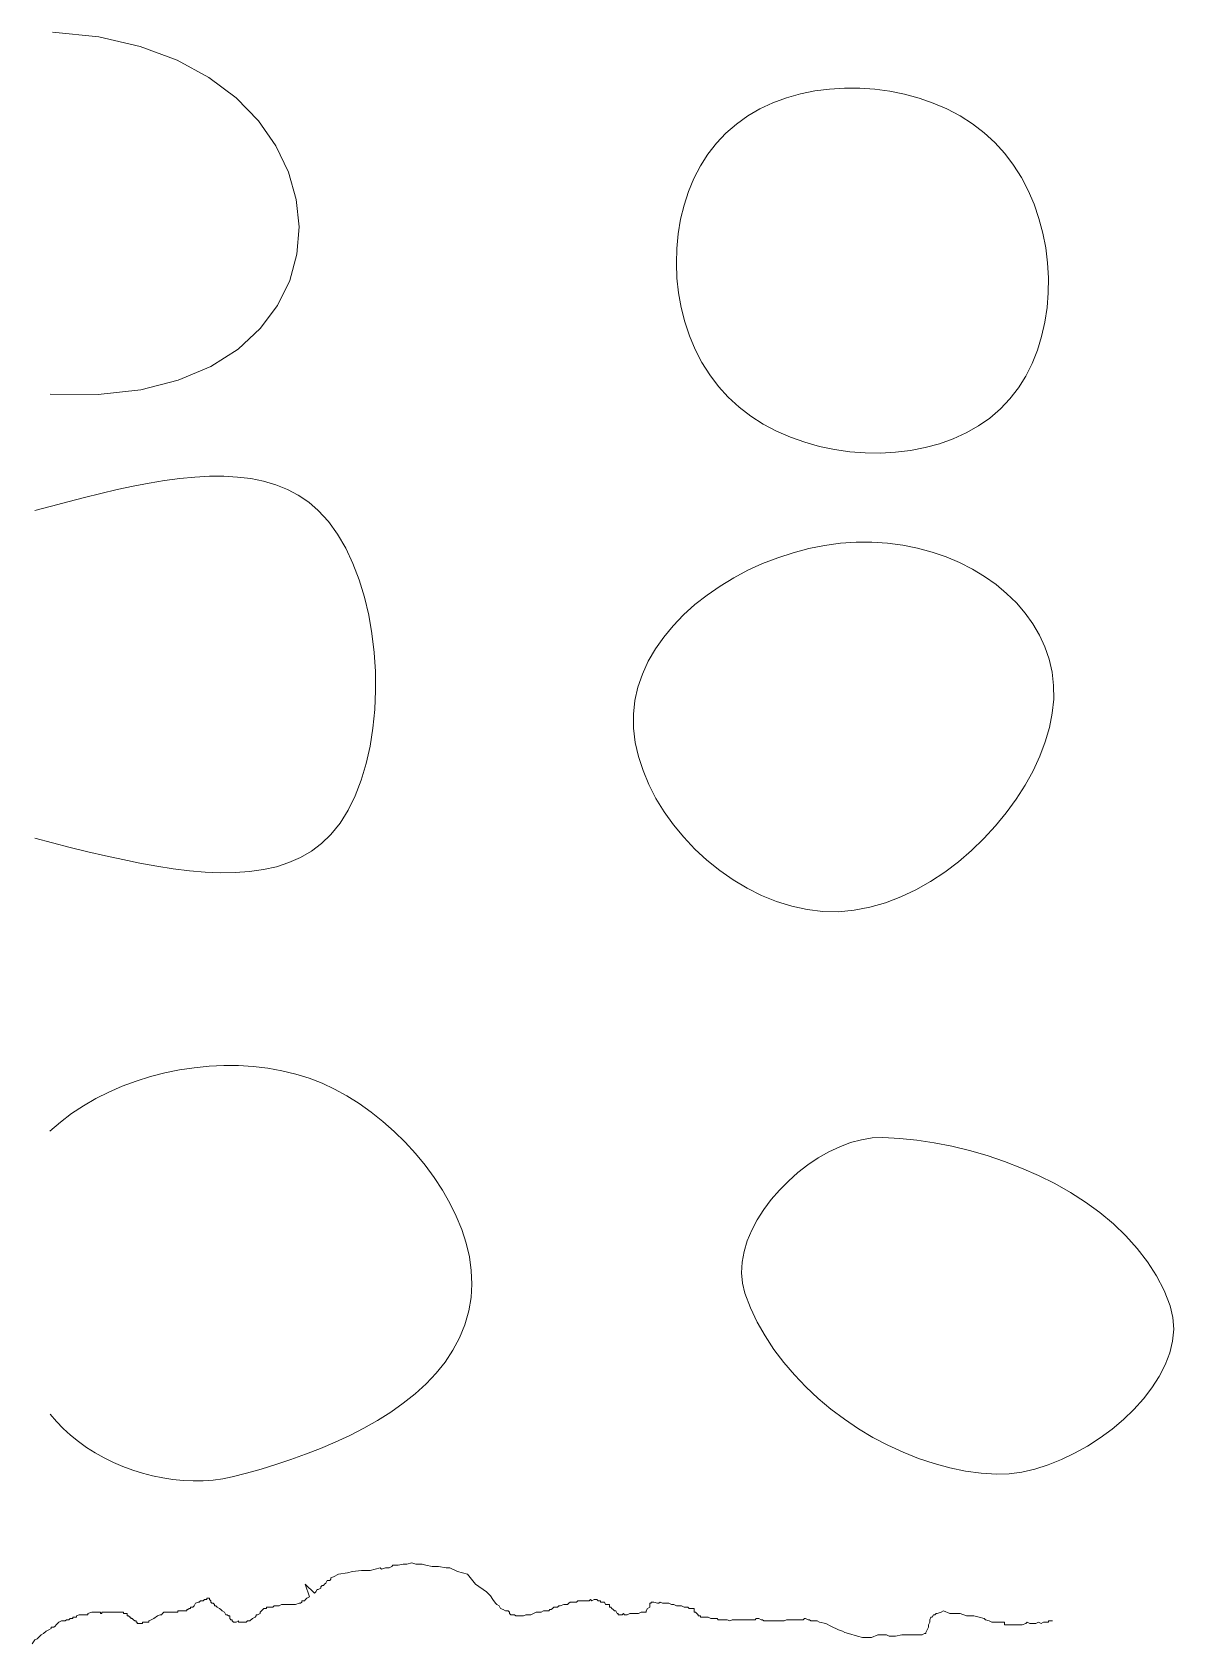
# Model space of a CAD drawing. Header units: inches. Extents: x 0.39 to 7.11, y -2.85 to 6.63.
import ezdxf

# ---------------------------------------------------------------- set-up
doc = ezdxf.new("R2010")
doc.units = ezdxf.units.IN
doc.header["$MEASUREMENT"] = 0
doc.layers.get('0').update_dxf_attribs({"lineweight": 0})

msp = doc.modelspace()

# ---------------------------------------------------------------- linework, layer by layer
at = {"color": 7, "linetype": 'Continuous', "lineweight": 0, "flags": 128}
for points in [[(0.5138, 6.6277), (0.7857, 6.6003), (1.0298, 6.5446), (1.2459, 6.4641), (1.4339, 6.3621), (1.5936, 6.2418), (1.725, 6.1066), (1.8277, 5.9598), (1.9018, 5.8046), (1.947, 5.6445), (1.9633, 5.4827), (1.9504, 5.3225), (1.9083, 5.1672), (1.8367, 5.0202), (1.7356, 4.8847), (1.6048, 4.7641), (1.4441, 4.6617), (1.2534, 4.5808), (1.0326, 4.5246), (0.7815, 4.4966), (0.5, 4.5)], [(0.4096, 3.8146), (0.5074, 3.8408), (0.6049, 3.8667), (0.7019, 3.8917), (0.7984, 3.9155), (0.8939, 3.9378), (0.9884, 3.9581), (1.0816, 3.976), (1.1733, 3.9912), (1.2632, 4.0032), (1.3512, 4.0116), (1.437, 4.0162), (1.5205, 4.0164), (1.6014, 4.0118), (1.6794, 4.0022), (1.7545, 3.987), (1.8262, 3.9659), (1.8946, 3.9386), (1.9592, 3.9045), (2.02, 3.8633), (2.0767, 3.8146), (2.1362, 3.7496), (2.19, 3.6752), (2.2382, 3.5926), (2.2806, 3.5027), (2.3172, 3.4066), (2.348, 3.3052), (2.3729, 3.1997), (2.392, 3.091), (2.4052, 2.9801), (2.4124, 2.8681), (2.4136, 2.756), (2.4089, 2.6448), (2.3981, 2.5355), (2.3813, 2.4291), (2.3583, 2.3267), (2.3293, 2.2292), (2.294, 2.1377), (2.2526, 2.0533), (2.205, 1.9769), (2.1511, 1.9095), (2.0964, 1.8565), (2.0367, 1.8115), (1.9723, 1.7741), (1.9035, 1.7438), (1.8305, 1.7202), (1.7535, 1.7029), (1.6728, 1.6915), (1.5888, 1.6855), (1.5016, 1.6846), (1.4115, 1.6883), (1.3188, 1.6963), (1.2237, 1.708), (1.1265, 1.723), (1.0275, 1.741), (0.927, 1.7615), (0.8251, 1.7841), (0.7221, 1.8084), (0.6184, 1.8339), (0.5141, 1.8603), (0.4096, 1.8871)], [(0.4989, 0.164), (0.5604, 0.2178), (0.6261, 0.2679), (0.6958, 0.3141), (0.769, 0.3564), (0.8453, 0.3948), (0.9244, 0.4291), (1.0058, 0.4593), (1.0892, 0.4854), (1.1741, 0.5072), (1.2602, 0.5247), (1.3471, 0.5378), (1.4343, 0.5464), (1.5216, 0.5505), (1.6084, 0.55), (1.6944, 0.5449), (1.7793, 0.535), (1.8626, 0.5203), (1.9439, 0.5008), (2.0228, 0.4763), (2.099, 0.4468), (2.1722, 0.4124), (2.245, 0.3724), (2.3169, 0.327), (2.3876, 0.2768), (2.4564, 0.2219), (2.5231, 0.163), (2.587, 0.1002), (2.6478, 0.0339), (2.705, -0.0354), (2.758, -0.1073), (2.8065, -0.1816), (2.8501, -0.2579), (2.8881, -0.3356), (2.9202, -0.4146), (2.9459, -0.4945), (2.9647, -0.5747), (2.9763, -0.6551), (2.98, -0.7351), (2.9755, -0.8145), (2.9623, -0.8928), (2.939, -0.9736), (2.9075, -1.0506), (2.8683, -1.1238), (2.8219, -1.1932), (2.769, -1.259), (2.71, -1.3213), (2.6456, -1.38), (2.5763, -1.4354), (2.5027, -1.4876), (2.4254, -1.5365), (2.3448, -1.5822), (2.2617, -1.625), (2.1765, -1.6648), (2.0899, -1.7017), (2.0023, -1.7358), (1.9144, -1.7672), (1.8267, -1.7961), (1.7398, -1.8224), (1.6542, -1.8462), (1.5706, -1.8677), (1.5149, -1.8794), (1.4579, -1.8874), (1.3998, -1.8917), (1.341, -1.8926), (1.2816, -1.89), (1.2219, -1.8841), (1.1622, -1.875), (1.1027, -1.8627), (1.0437, -1.8473), (0.9855, -1.8289), (0.9282, -1.8076), (0.8722, -1.7835), (0.8177, -1.7567), (0.765, -1.7272), (0.7143, -1.6952), (0.6658, -1.6607), (0.6199, -1.6239), (0.5768, -1.5848), (0.5368, -1.5434), (0.5, -1.5)], [(0.3947, -2.8501), (0.4096, -2.8277), (0.4245, -2.8203), (0.4394, -2.8054), (0.4468, -2.798), (0.4617, -2.7905), (0.4766, -2.7756), (0.4915, -2.7682), (0.5064, -2.7608), (0.5064, -2.7533), (0.5213, -2.7533), (0.5287, -2.7459), (0.5361, -2.7384), (0.5436, -2.731), (0.551, -2.7235), (0.5659, -2.7161), (0.5734, -2.7161), (0.5808, -2.7161), (0.5882, -2.7161), (0.5957, -2.7087), (0.6031, -2.7087), (0.6106, -2.7087), (0.618, -2.7012), (0.6255, -2.7012), (0.6329, -2.7012), (0.6329, -2.6938), (0.6403, -2.6938), (0.6478, -2.6938), (0.6552, -2.6938), (0.6552, -2.6863), (0.6701, -2.6789), (0.6775, -2.6789), (0.685, -2.6789), (0.6924, -2.6789), (0.6999, -2.6789), (0.7073, -2.6789), (0.7148, -2.6789), (0.7222, -2.6789), (0.7222, -2.6714), (0.7445, -2.664), (0.7668, -2.664), (0.7743, -2.664), (0.7817, -2.664), (0.7892, -2.664), (0.7966, -2.664), (0.7966, -2.6714), (0.8041, -2.6714), (0.8041, -2.664), (0.8115, -2.664), (0.8189, -2.664), (0.8264, -2.664), (0.8338, -2.664), (0.8413, -2.664), (0.8562, -2.664), (0.871, -2.664), (0.8859, -2.664), (0.9008, -2.664), (0.9082, -2.664), (0.9231, -2.664), (0.9306, -2.664), (0.9306, -2.6714), (0.938, -2.6714), (0.9529, -2.6714), (0.9529, -2.6789), (0.9529, -2.6863), (0.9603, -2.6863), (0.9678, -2.6938), (0.9752, -2.6938), (0.9752, -2.7012), (0.9827, -2.7012), (0.9901, -2.7087), (0.9976, -2.7161), (1.005, -2.7161), (1.005, -2.7235), (1.0124, -2.7235), (1.0124, -2.731), (1.0199, -2.731), (1.0348, -2.731), (1.0422, -2.731), (1.0422, -2.7235), (1.0496, -2.7235), (1.0571, -2.7235), (1.0645, -2.7235), (1.0794, -2.7235), (1.0794, -2.7161), (1.0943, -2.7087), (1.1092, -2.7012), (1.1315, -2.6863), (1.1464, -2.6789), (1.1538, -2.6789), (1.1613, -2.6714), (1.1687, -2.664), (1.1762, -2.664), (1.1836, -2.664), (1.191, -2.664), (1.2059, -2.664), (1.2134, -2.664), (1.2283, -2.664), (1.2357, -2.664), (1.2431, -2.664), (1.2506, -2.664), (1.2506, -2.6566), (1.2655, -2.6566), (1.2804, -2.6566), (1.3027, -2.6566), (1.3027, -2.6491), (1.3101, -2.6491), (1.3176, -2.6417), (1.325, -2.6417), (1.325, -2.6342), (1.3399, -2.6342), (1.3473, -2.6268), (1.3548, -2.6119), (1.3697, -2.6045), (1.3771, -2.6045), (1.3845, -2.597), (1.392, -2.597), (1.3994, -2.597), (1.4069, -2.5896), (1.4143, -2.5896), (1.4218, -2.5896), (1.4218, -2.5821), (1.4292, -2.5821), (1.4366, -2.5821), (1.4366, -2.5896), (1.4441, -2.597), (1.4441, -2.6045), (1.4515, -2.6119), (1.459, -2.6119), (1.4664, -2.6194), (1.4664, -2.6268), (1.4738, -2.6268), (1.4813, -2.6342), (1.4962, -2.6417), (1.5036, -2.6491), (1.5111, -2.6566), (1.5259, -2.664), (1.5334, -2.6789), (1.5408, -2.6789), (1.5483, -2.6863), (1.5557, -2.6863), (1.5557, -2.6938), (1.5557, -2.7012), (1.5632, -2.7087), (1.5706, -2.7087), (1.5706, -2.7161), (1.578, -2.7235), (1.5855, -2.7235), (1.5929, -2.7235), (1.6078, -2.7161), (1.6078, -2.7235), (1.6227, -2.7235), (1.6301, -2.7235), (1.645, -2.7235), (1.6525, -2.7235), (1.6599, -2.7161), (1.6748, -2.7161), (1.6897, -2.7012), (1.7045, -2.6938), (1.712, -2.6863), (1.712, -2.6789), (1.7194, -2.6789), (1.7343, -2.6714), (1.7343, -2.664), (1.7418, -2.6566), (1.7566, -2.6417), (1.7641, -2.6417), (1.7715, -2.6417), (1.7715, -2.6342), (1.7864, -2.6342), (1.7939, -2.6342), (1.8013, -2.6342), (1.8087, -2.6342), (1.8162, -2.6268), (1.8236, -2.6268), (1.8459, -2.6268), (1.8608, -2.6194), (1.8757, -2.6194), (1.8832, -2.6194), (1.8906, -2.6194), (1.898, -2.6194), (1.9129, -2.6194), (1.9278, -2.6194), (1.9427, -2.6194), (1.965, -2.6119), (1.9725, -2.6119), (1.9799, -2.6045), (1.9799, -2.597), (1.9873, -2.597), (1.9948, -2.597), (2.0022, -2.5896), (2.0097, -2.5821), (2.0246, -2.5747), (2, -2.5), (2.0543, -2.5524), (2.0618, -2.5449), (2.0692, -2.53), (2.0767, -2.53), (2.0915, -2.5226), (2.0915, -2.5152), (2.099, -2.5077), (2.1064, -2.5077), (2.1139, -2.5003), (2.1213, -2.4928), (2.1287, -2.478), (2.1436, -2.478), (2.1511, -2.4705), (2.1511, -2.4631), (2.166, -2.4556), (2.1957, -2.4407), (2.2478, -2.4333), (2.2776, -2.4259), (2.3297, -2.4184), (2.3595, -2.4184), (2.3818, -2.4184), (2.4115, -2.411), (2.4413, -2.4035), (2.4488, -2.411), (2.4711, -2.4035), (2.4934, -2.4035), (2.5083, -2.3961), (2.5157, -2.3886), (2.5306, -2.3886), (2.5455, -2.3886), (2.5753, -2.3812), (2.5976, -2.3812), (2.6274, -2.3738), (2.6497, -2.3812), (2.6869, -2.3812), (2.7092, -2.3886), (2.7464, -2.3961), (2.7836, -2.3961), (2.8283, -2.4035), (2.8506, -2.4035), (2.8953, -2.4259), (2.925, -2.4333), (2.9548, -2.4407), (3, -2.5), (3.0664, -2.5449), (3.0888, -2.5673), (3.1037, -2.5896), (3.1185, -2.6119), (3.126, -2.6194), (3.1409, -2.6268), (3.1483, -2.6417), (3.1632, -2.6491), (3.1781, -2.6566), (3.1855, -2.6566), (3.193, -2.6566), (3.2004, -2.664), (3.2004, -2.6714), (3.2078, -2.6789), (3.2153, -2.6789), (3.2227, -2.6789), (3.2302, -2.6789), (3.2376, -2.6863), (3.2451, -2.6863), (3.2674, -2.6863), (3.2823, -2.6863), (3.2972, -2.6789), (3.312, -2.6789), (3.3269, -2.6789), (3.3418, -2.6714), (3.3567, -2.664), (3.3641, -2.664), (3.379, -2.664), (3.3865, -2.664), (3.4013, -2.6566), (3.4088, -2.6566), (3.4162, -2.6566), (3.4311, -2.6566), (3.4385, -2.6491), (3.446, -2.6491), (3.4534, -2.6417), (3.4609, -2.6342), (3.4758, -2.6342), (3.4832, -2.6342), (3.4906, -2.6268), (3.4981, -2.6268), (3.5204, -2.6194), (3.5427, -2.6194), (3.5502, -2.6119), (3.5576, -2.6045), (3.5725, -2.6045), (3.5799, -2.6045), (3.5874, -2.6045), (3.5948, -2.6045), (3.6023, -2.597), (3.6097, -2.597), (3.6172, -2.597), (3.6246, -2.597), (3.632, -2.597), (3.6395, -2.597), (3.6469, -2.597), (3.6618, -2.597), (3.6693, -2.597), (3.6767, -2.5896), (3.6841, -2.597), (3.699, -2.5896), (3.7065, -2.5896), (3.7139, -2.5896), (3.7213, -2.597), (3.7362, -2.597), (3.7362, -2.6045), (3.7437, -2.6045), (3.7586, -2.6045), (3.766, -2.6194), (3.7734, -2.6194), (3.7809, -2.6194), (3.7883, -2.6194), (3.7883, -2.6268), (3.7883, -2.6342), (3.7958, -2.6342), (3.8032, -2.6417), (3.8107, -2.6491), (3.8181, -2.6566), (3.8255, -2.6566), (3.833, -2.6714), (3.8404, -2.6714), (3.8404, -2.6789), (3.8479, -2.6789), (3.8553, -2.6789), (3.8627, -2.6789), (3.8702, -2.6714), (3.8776, -2.6789), (3.8925, -2.6789), (3.9074, -2.6714), (3.9223, -2.6714), (3.9372, -2.6714), (3.9595, -2.6714), (3.9744, -2.664), (3.9818, -2.664), (3.9893, -2.664), (3.9967, -2.664), (4.0041, -2.664), (4.0041, -2.6566), (4.0116, -2.6417), (4.0265, -2.6342), (4.0265, -2.6268), (4.0265, -2.6194), (4.0265, -2.6119), (4.0339, -2.6119), (4.0339, -2.6045), (4.0414, -2.6045), (4.0488, -2.6045), (4.0711, -2.6119), (4.0786, -2.6119), (4.086, -2.6045), (4.1009, -2.6119), (4.1083, -2.6119), (4.1232, -2.6119), (4.1381, -2.6119), (4.153, -2.6194), (4.1604, -2.6194), (4.1679, -2.6194), (4.1828, -2.6268), (4.2051, -2.6268), (4.2125, -2.6268), (4.2274, -2.6342), (4.2348, -2.6342), (4.2497, -2.6342), (4.2572, -2.6417), (4.2646, -2.6417), (4.2721, -2.6417), (4.2795, -2.6417), (4.2869, -2.6417), (4.2869, -2.6566), (4.2869, -2.664), (4.2944, -2.664), (4.3018, -2.6714), (4.3093, -2.6789), (4.3093, -2.6863), (4.3167, -2.6863), (4.3242, -2.6863), (4.3242, -2.6938), (4.3316, -2.6938), (4.339, -2.6938), (4.3465, -2.6938), (4.3539, -2.6938), (4.3688, -2.6938), (4.3837, -2.7012), (4.3911, -2.7012), (4.3986, -2.7012), (4.406, -2.7012), (4.4209, -2.7012), (4.4283, -2.7087), (4.4432, -2.7087), (4.4507, -2.7087), (4.4581, -2.7087), (4.4656, -2.7087), (4.4804, -2.7087), (4.4953, -2.7161), (4.5102, -2.7087), (4.5176, -2.7087), (4.5251, -2.7087), (4.54, -2.7087), (4.5549, -2.7087), (4.5697, -2.7087), (4.5772, -2.7087), (4.5846, -2.7087), (4.5921, -2.7087), (4.607, -2.7087), (4.6218, -2.7087), (4.6442, -2.7087), (4.6516, -2.7012), (4.659, -2.7012), (4.6665, -2.7012), (4.6814, -2.7087), (4.6888, -2.7087), (4.6963, -2.7161), (4.7111, -2.7161), (4.7186, -2.7161), (4.726, -2.7161), (4.7409, -2.7161), (4.7558, -2.7161), (4.7632, -2.7161), (4.7707, -2.7161), (4.7781, -2.7161), (4.793, -2.7161), (4.8079, -2.7161), (4.8153, -2.7161), (4.8302, -2.7087), (4.8377, -2.7087), (4.8451, -2.7087), (4.86, -2.7087), (4.8674, -2.7087), (4.8823, -2.7087), (4.8898, -2.7087), (4.8972, -2.7087), (4.9046, -2.7087), (4.9121, -2.7087), (4.9195, -2.7087), (4.927, -2.7087), (4.9344, -2.7012), (4.9418, -2.7012), (4.9567, -2.7087), (4.9642, -2.7087), (4.9716, -2.7161), (4.9791, -2.7161), (4.9865, -2.7161), (4.9939, -2.7161), (5.0088, -2.7161), (5.0237, -2.7235), (5.0609, -2.731), (5.0907, -2.7459), (5.1353, -2.7682), (5.1577, -2.7756), (5.1725, -2.7831), (5.1949, -2.7905), (5.247, -2.8054), (5.2767, -2.8128), (5.3288, -2.8128), (5.366, -2.798), (5.3884, -2.798), (5.3958, -2.798), (5.4033, -2.798), (5.4181, -2.798), (5.433, -2.8054), (5.4702, -2.8054), (5.5074, -2.798), (5.5372, -2.798), (5.567, -2.798), (5.5893, -2.798), (5.6116, -2.798), (5.6265, -2.798), (5.6414, -2.7905), (5.6488, -2.7905), (5.6488, -2.7831), (5.6563, -2.7682), (5.6637, -2.7533), (5.6637, -2.7384), (5.6712, -2.7235), (5.6712, -2.7087), (5.6786, -2.6938), (5.6861, -2.6938), (5.6935, -2.6789), (5.7009, -2.6789), (5.7084, -2.6714), (5.7158, -2.6714), (5.7381, -2.664), (5.753, -2.6566), (5.7902, -2.6714), (5.8275, -2.6714), (5.8498, -2.6714), (5.887, -2.6863), (5.9316, -2.6863), (5.9614, -2.6938), (5.9912, -2.7012), (5.9986, -2.7087), (6.0209, -2.7161), (6.0358, -2.7235), (6.0582, -2.7235), (6.0656, -2.7235), (6.0805, -2.7235), (6.0879, -2.7235), (6.0954, -2.7235), (6.1028, -2.7235), (6.1102, -2.7235), (6.1102, -2.731), (6.1102, -2.7384), (6.1251, -2.7384), (6.1326, -2.7384), (6.14, -2.7384), (6.1475, -2.7384), (6.1549, -2.7384), (6.1623, -2.7384), (6.1698, -2.7384), (6.1847, -2.7384), (6.1921, -2.7384), (6.2144, -2.7384), (6.2368, -2.731), (6.2442, -2.7235), (6.2591, -2.731), (6.2814, -2.731), (6.2963, -2.731), (6.3112, -2.7235), (6.3261, -2.731), (6.341, -2.7235), (6.3484, -2.7235), (6.3558, -2.7235), (6.3633, -2.7235), (6.3707, -2.7235), (6.3707, -2.7161), (6.3856, -2.7161), (6.393, -2.7161), (6.393, -2.7161)]]:
    msp.add_lwpolyline(points, dxfattribs=at)
for points in [[(6.0549, 5.9789), (6.1126, 5.9153), (6.1645, 5.8466), (6.2106, 5.7733), (6.2509, 5.6961), (6.2853, 5.6156), (6.3139, 5.5324), (6.3367, 5.4469), (6.3535, 5.36), (6.3644, 5.2721), (6.3694, 5.1838), (6.3684, 5.0958), (6.3614, 5.0085), (6.3484, 4.9228), (6.3294, 4.839), (6.3043, 4.7578), (6.2732, 4.6799), (6.2359, 4.6057), (6.1925, 4.536), (6.143, 4.4712), (6.0873, 4.412), (6.0255, 4.3589), (5.9581, 4.312), (5.8858, 4.2711), (5.8091, 4.2364), (5.7287, 4.2077), (5.6451, 4.185), (5.559, 4.1683), (5.4709, 4.1575), (5.3816, 4.1527), (5.2916, 4.1537), (5.2014, 4.1606), (5.1118, 4.1733), (5.0234, 4.1918), (4.9366, 4.2161), (4.8523, 4.246), (4.7709, 4.2817), (4.693, 4.323), (4.6194, 4.37), (4.5505, 4.4225), (4.4871, 4.4806), (4.4296, 4.5441), (4.3781, 4.6126), (4.3325, 4.6854), (4.293, 4.7621), (4.2595, 4.8419), (4.232, 4.9244), (4.2105, 5.009), (4.1949, 5.0951), (4.1853, 5.1821), (4.1817, 5.2694), (4.1841, 5.3565), (4.1924, 5.4428), (4.2067, 5.5277), (4.2269, 5.6106), (4.2531, 5.691), (4.2852, 5.7683), (4.3233, 5.8419), (4.3673, 5.9113), (4.4172, 5.9758), (4.473, 6.0349), (4.5346, 6.088), (4.6016, 6.1353), (4.6734, 6.1765), (4.7493, 6.2118), (4.8288, 6.2412), (4.9113, 6.2646), (4.9962, 6.2822), (5.0829, 6.2938), (5.1709, 6.2996), (5.2596, 6.2995), (5.3483, 6.2935), (5.4366, 6.2818), (5.5238, 6.2641), (5.6093, 6.2407), (5.6926, 6.2115), (5.773, 6.1765), (5.8501, 6.1357), (5.9231, 6.0892), (5.9916, 6.0369)], [(6.4005, 2.7058), (6.3922, 2.6233), (6.3754, 2.5394), (6.3506, 2.4545), (6.3182, 2.3693), (6.2787, 2.2844), (6.2325, 2.2004), (6.18, 2.1178), (6.1218, 2.0374), (6.0582, 1.9597), (5.9898, 1.8853), (5.9169, 1.8148), (5.84, 1.7488), (5.7596, 1.6879), (5.6761, 1.6327), (5.5899, 1.5839), (5.5016, 1.542), (5.4115, 1.5075), (5.3202, 1.4813), (5.2279, 1.4637), (5.1353, 1.4555), (5.0428, 1.457), (4.9508, 1.4679), (4.8598, 1.4876), (4.7703, 1.5155), (4.6827, 1.5511), (4.5976, 1.5938), (4.5154, 1.6429), (4.4366, 1.6981), (4.3617, 1.7586), (4.2911, 1.8239), (4.2254, 1.8935), (4.165, 1.9667), (4.1103, 2.043), (4.0619, 2.1219), (4.0203, 2.2027), (3.9858, 2.285), (3.9591, 2.368), (3.9405, 2.4513), (3.9305, 2.5343), (3.9297, 2.6165), (3.9383, 2.6972), (3.9561, 2.7762), (3.9823, 2.8533), (4.0166, 2.9282), (4.0585, 3.0007), (4.1074, 3.0704), (4.1628, 3.1373), (4.2241, 3.201), (4.291, 3.2613), (4.3628, 3.3179), (4.439, 3.3706), (4.5191, 3.4191), (4.6027, 3.4633), (4.6891, 3.5028), (4.7779, 3.5374), (4.8686, 3.5669), (4.9606, 3.591), (5.0535, 3.6095), (5.1466, 3.6221), (5.2395, 3.6286), (5.3318, 3.6288), (5.4228, 3.6228), (5.5124, 3.611), (5.6, 3.5933), (5.6852, 3.5702), (5.7676, 3.5418), (5.8469, 3.5083), (5.9225, 3.4699), (5.9942, 3.4268), (6.0614, 3.3793), (6.1238, 3.3275), (6.181, 3.2717), (6.2325, 3.2121), (6.278, 3.1489), (6.3169, 3.0823), (6.349, 3.0125), (6.3739, 2.9397), (6.391, 2.8642), (6.4, 2.7862)], [(5.3958, 0.1268), (5.4949, 0.1214), (5.596, 0.111), (5.6985, 0.0958), (5.8019, 0.0757), (5.9056, 0.0509), (6.0089, 0.0213), (6.1112, -0.013), (6.212, -0.052), (6.3107, -0.0955), (6.4067, -0.1436), (6.4993, -0.1961), (6.588, -0.2531), (6.6722, -0.3145), (6.7513, -0.3803), (6.8247, -0.4503), (6.8918, -0.5246), (6.952, -0.603), (7.0046, -0.6856), (7.0492, -0.7723), (7.0852, -0.863), (7.1017, -0.931), (7.1063, -1.0001), (7.0997, -1.0698), (7.0829, -1.1396), (7.0565, -1.2089), (7.0214, -1.2773), (6.9783, -1.3443), (6.9282, -1.4093), (6.8718, -1.4719), (6.8099, -1.5315), (6.7432, -1.5876), (6.6727, -1.6397), (6.5992, -1.6874), (6.5233, -1.73), (6.446, -1.7672), (6.368, -1.7984), (6.2902, -1.823), (6.2133, -1.8406), (6.1382, -1.8507), (6.0656, -1.8528), (5.974, -1.8468), (5.8817, -1.8342), (5.7893, -1.8153), (5.697, -1.7905), (5.6053, -1.7599), (5.5146, -1.7238), (5.4253, -1.6825), (5.3379, -1.6362), (5.2528, -1.5853), (5.1703, -1.5299), (5.0909, -1.4703), (5.0151, -1.4068), (4.9432, -1.3396), (4.8756, -1.269), (4.8128, -1.1953), (4.7551, -1.1187), (4.7031, -1.0394), (4.657, -0.9578), (4.6174, -0.8741), (4.5846, -0.7886), (4.5699, -0.7296), (4.5646, -0.6688), (4.568, -0.6067), (4.5797, -0.5439), (4.5989, -0.4809), (4.6252, -0.4183), (4.6579, -0.3565), (4.6964, -0.2961), (4.7401, -0.2376), (4.7884, -0.1815), (4.8408, -0.1285), (4.8966, -0.079), (4.9553, -0.0335), (5.0162, 0.0074), (5.0788, 0.0432), (5.1424, 0.0733), (5.2065, 0.0973), (5.2705, 0.1145), (5.3338, 0.1245)]]:
    msp.add_lwpolyline(points, close=True, dxfattribs=at)

doc.saveas('drawing.dxf')
